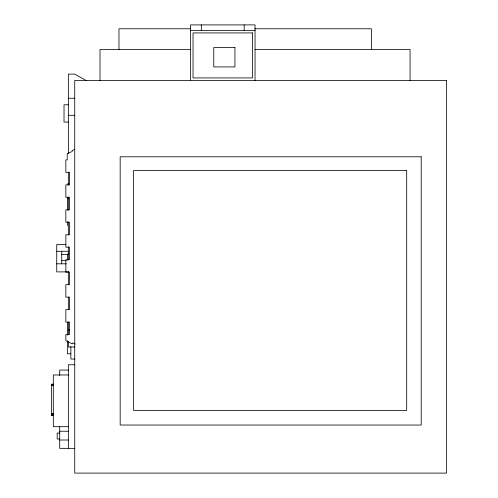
<?xml version="1.0" encoding="UTF-8"?>
<svg xmlns="http://www.w3.org/2000/svg" width="498" height="498" viewBox="0 0 498 498"><rect width="100%" height="100%" fill="white"/><g stroke="black" fill="none" stroke-linecap="round" stroke-linejoin="round"><path stroke-width="0.75" d="M74.775 149.307L72.229 150.552L72.229 151.46L67.211 153.67L67.211 159.908L65.848 159.908L65.848 172.376L69.49 172.376L69.49 184.851L65.848 184.851L65.848 197.32L69.49 197.32L69.49 209.795L65.848 209.795L65.848 222.27L69.49 222.27L69.49 234.739L65.848 234.739L65.848 247.213L69.49 247.213L69.49 259.682L65.848 259.682L65.848 272.157L69.49 272.157L69.49 284.626L65.848 284.626L65.848 297.101L69.49 297.101L69.49 309.569L65.848 309.569L65.848 322.044L69.49 322.044L69.49 334.519L65.848 334.519L65.848 340.75L72.229 343.869L72.727 342.848L75.217 344.062M190.435 28.772L118.978 28.772L118.978 49.501M254.889 28.772L371.384 28.772L371.384 49.501M190.473 30.366L255.038 30.366M190.473 49.501L100.017 49.501L100.017 80.483M255.038 49.501L410.059 49.501L410.059 80.483M68.351 98.249L74.731 98.249M68.431 104.779L64.024 104.779L64.024 122.066L68.431 122.066M68.351 115.287L74.731 115.287M67.442 183.924L68.811 183.924M67.442 198.652L68.811 198.652M65.985 244.555L56.735 244.555L56.735 271.889L68.301 271.889M56.735 251.278L68.512 251.278M68.811 254.011L67.442 254.011L67.442 260.024M61.746 254.41L67.759 254.41M61.746 260.672L66.259 260.672M56.735 263.809L66.259 263.809M68.351 329.937L69.77 329.937M74.731 346.982L68.351 346.982L68.351 341.56M70.859 353.785L67.442 353.785L67.442 340.638M74.731 359.046L70.859 359.046L70.859 346.627M74.731 364.748L68.351 364.748L68.351 448.349M68.351 370.064L59.698 370.064L59.698 375.486M68.351 374.975L53.317 374.975L53.317 426.686L68.351 426.686M53.317 384.188L51.493 384.188L51.493 414.33L53.317 414.33M51.493 384.332L53.317 384.332M51.493 384.767L53.317 384.767M51.493 385.489L53.317 385.489M51.493 413.402L53.317 413.402M51.493 413.919L53.317 413.919M51.493 414.106L53.317 414.106M53.317 414.174L51.493 414.174L53.317 414.249M51.668 414.591L53.317 414.591M51.668 414.728L53.317 414.809M51.668 414.871L53.317 414.865M51.668 414.965L53.317 414.965M51.63 415.102L53.317 415.102M51.63 415.214L53.317 415.208M53.317 415.313L51.63 415.313L51.63 413.788M59.698 431.243L68.351 431.243M59.698 433.092L57.189 433.092L57.189 439.012L59.698 439.012M59.698 440.002L68.351 440.002M74.731 448.349L59.698 448.349L59.698 426.599M86.129 80.483L74.731 74.102L68.351 74.102L68.351 153.782M255.038 80.483L255.038 24.9L190.473 24.9L190.473 80.483M244.169 24.9L244.169 30.366M201.341 24.9L201.341 30.366M68.351 172.065L68.351 185.281M68.351 196.953L68.351 210.168M68.351 221.834L68.351 235.056M68.351 246.722L68.351 259.944M68.351 271.609L68.351 284.931M68.351 297.275L68.351 309.762M68.351 322.162L68.351 334.588M67.442 197.052L67.442 210.187M67.442 221.654L67.442 225.488M67.442 322.256L67.442 335.26M61.746 251.278L61.746 263.809M252.48 32.924L193.031 32.924L193.031 77.925L252.48 77.925L252.48 32.924M234.95 47.565L213.767 47.565L213.767 66.925L234.95 66.925L234.95 47.565M446.507 80.483L74.731 80.483L74.731 473.1L446.507 473.1L446.507 80.483M421.208 156.795L120.167 156.795L120.167 425.037L421.208 425.037L421.208 156.795M406.692 170.503L133.557 170.503L133.557 410.377L406.692 410.377L406.692 170.503"/></g></svg>
